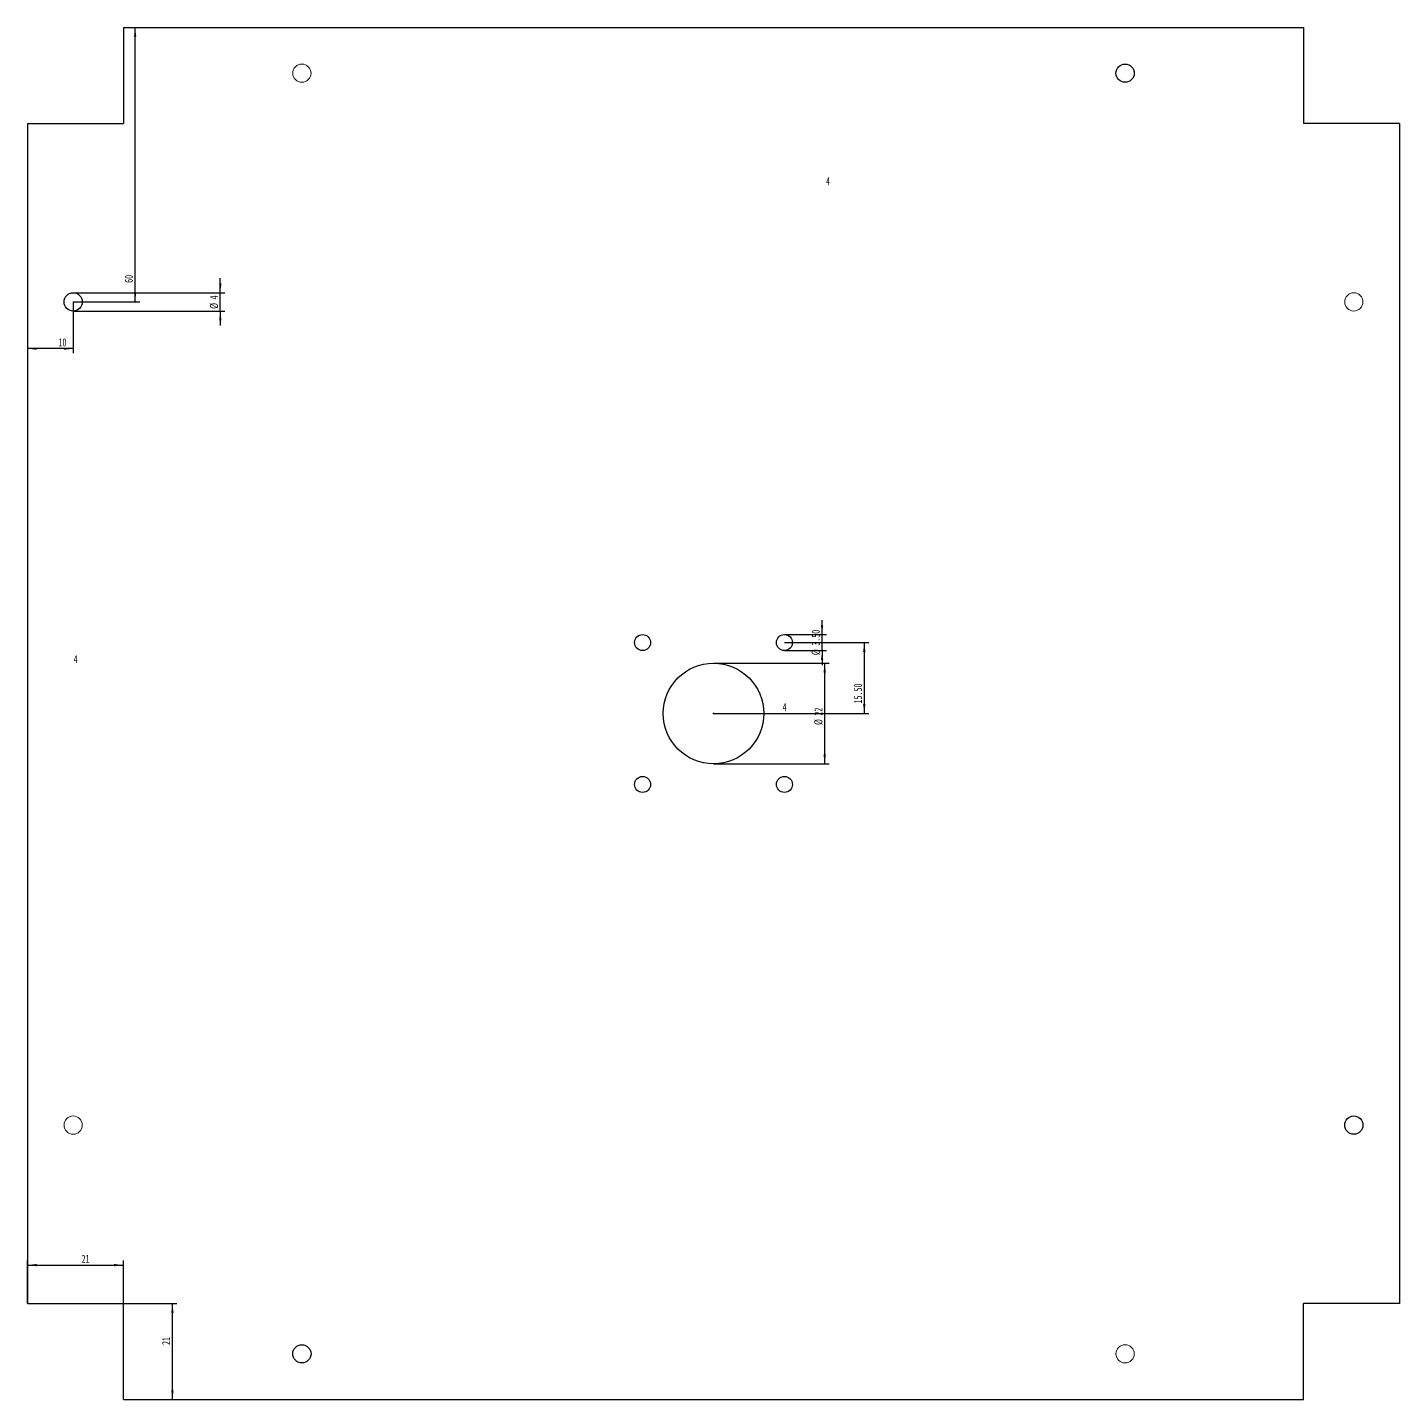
# Model space of a CAD drawing. Header units: millimetres. Extents: x 0 to 2017, y 0 to 938.
# Drawn here: x 1417 to 2017, y 338 to 938 of the extents above; entities that cross this region are included whole.
import ezdxf

# ---------------------------------------------------------------- set-up
doc = ezdxf.new("R2010")
doc.units = ezdxf.units.MM
doc.header["$PDSIZE"] = -1
doc.layers.add('10', color=7, linetype='Continuous')
doc.styles.add('SLDTEXTSTYLE0', font='TXT', dxfattribs={"width": 0.7})
doc.dimstyles.new('SLDDIMSTYLE0', dxfattribs={"dimtxt": 3.5, "dimasz": 4.08, "dimexe": 0, "dimexo": 0.0625, "dimgap": 0.875, "dimtad": 2, "dimlfac": 0.5, "dimrnd": 1e-09, "dimzin": 12, "dimdsep": 46, "dimtxsty": 'SLDTEXTSTYLE0', "dimsah": 1, "dimcen": 0.09, "dimadec": 0, "dimazin": 3, "dimtfac": 1, "dimtofl": 0, "dimtmove": 0, "dimatfit": 3, "dimfxl": 1, "dimfrac": 2, "dimtolj": 1, "dimtzin": 12, "dimarcsym": 0})
doc.dimstyles.new('SLDDIMSTYLE1', dxfattribs={"dimtxt": 3.5, "dimasz": 4.08, "dimexe": 0, "dimexo": 0.0625, "dimgap": 0.875, "dimtad": 2, "dimlfac": 0.5, "dimrnd": 1e-09, "dimzin": 4, "dimdsep": 46, "dimtxsty": 'SLDTEXTSTYLE0', "dimsah": 1, "dimcen": 0.09, "dimadec": 0, "dimazin": 1, "dimtfac": 1, "dimtmove": 0, "dimatfit": 0, "dimfxl": 1, "dimfrac": 2, "dimtolj": 1, "dimtzin": 12, "dimarcsym": 0})
doc.dimstyles.new('SLDDIMSTYLE2', dxfattribs={"dimtxt": 3.5, "dimasz": 4.08, "dimexe": 0, "dimexo": 0.0625, "dimgap": 0.875, "dimtad": 2, "dimlfac": 0.5, "dimrnd": 1e-09, "dimzin": 12, "dimdsep": 46, "dimtxsty": 'SLDTEXTSTYLE0', "dimblk1": 'NONE', "dimblk2": 'NONE', "dimsah": 1, "dimcen": 0.09, "dimadec": 0, "dimazin": 3, "dimtfac": 1, "dimtmove": 0, "dimatfit": 0, "dimldrblk": 'NONE', "dimfxl": 1, "dimfrac": 2, "dimtolj": 1, "dimtzin": 12, "dimarcsym": 0})
doc.dimstyles.new('SLDDIMSTYLE3', dxfattribs={"dimtxt": 3.5, "dimasz": 4.08, "dimexe": 0, "dimexo": 0.0625, "dimgap": 0.875, "dimtad": 2, "dimlfac": 0.5, "dimrnd": 1e-09, "dimzin": 12, "dimdsep": 46, "dimtxsty": 'SLDTEXTSTYLE0', "dimsah": 1, "dimcen": 0.09, "dimadec": 0, "dimazin": 3, "dimtfac": 1, "dimtmove": 0, "dimatfit": 0, "dimfxl": 1, "dimfrac": 2, "dimtolj": 1, "dimtzin": 12, "dimarcsym": 0})
doc.dimstyles.new('SLDDIMSTYLE4', dxfattribs={"dimtxt": 3.5, "dimasz": 4.08, "dimexe": 0, "dimexo": 0.0625, "dimgap": 0.875, "dimtad": 2, "dimlfac": 0.5, "dimrnd": 1e-09, "dimzin": 4, "dimdsep": 46, "dimtxsty": 'SLDTEXTSTYLE0', "dimsah": 1, "dimcen": 0.09, "dimadec": 0, "dimazin": 1, "dimtfac": 1, "dimtofl": 0, "dimtmove": 0, "dimatfit": 3, "dimfxl": 1, "dimfrac": 2, "dimtolj": 1, "dimtzin": 12, "dimarcsym": 0})

# ---------------------------------------------------------------- blocks, each defined once
blk = doc.blocks.new('_D')
at = {"layer": '10'}
for p, q in [((1717.4, 659.51), (1768.02, 659.51)), ((1766.02, 615.51), (1766.02, 659.51)), ((1717.4, 615.51), (1768.02, 615.51))]:
    blk.add_line(p, q, dxfattribs=at)
for points in [[(1766.02, 659.51), (1765.51, 655.43), (1766.53, 655.43)], [(1766.02, 615.51), (1766.53, 619.59), (1765.51, 619.59)]]:
    blk.add_solid(points, dxfattribs=at)
at = {"layer": '10', "char_height": 3.5, "attachment_point": 1, "rotation": 90, "style": 'SLDTEXTSTYLE0'}
for s, insert in [('22', (1761.51, 636.59)), ('%%c', (1761.49, 632.47))]:
    blk.add_mtext(s, dxfattribs=dict(at, insert=insert))
blk = doc.blocks.new('_D_1')
at = {"layer": '10'}
for p, q in [((1764.87, 672.01), (1764.87, 678.36)), ((1748.4, 672.01), (1766.87, 672.01)), ((1764.87, 665.01), (1764.87, 672.01)), ((1748.4, 665.01), (1766.87, 665.01)), ((1764.87, 665.01), (1764.87, 658.66))]:
    blk.add_line(p, q, dxfattribs=at)
for points in [[(1764.87, 672.01), (1765.38, 676.09), (1764.37, 676.09)], [(1764.87, 665.01), (1764.37, 660.93), (1765.38, 660.93)]]:
    blk.add_solid(points, dxfattribs=at)
at = {"layer": '10', "char_height": 3.5, "attachment_point": 1, "rotation": 90, "style": 'SLDTEXTSTYLE0'}
for s, insert in [('3.50', (1760.36, 667.14)), ('%%c', (1760.35, 663.02))]:
    blk.add_mtext(s, dxfattribs=dict(at, insert=insert))
blk = doc.blocks.new('_D_2')
at = {"color": 7, "linetype": 'Continuous', "lineweight": 0, "insert": (1747.63, 642.02), "char_height": 3.5, "attachment_point": 1, "style": 'SLDTEXTSTYLE0'}
blk.add_mtext('4', dxfattribs=at)
blk = doc.blocks.new('_NONE')
blk = doc.blocks.new('_D_3')
at = {"layer": '10'}
for p, q in [((1464.49, 817.51), (1464.49, 937.51)), ((1437.4, 817.51), (1466.49, 817.51))]:
    blk.add_line(p, q, dxfattribs=at)
for points in [[(1464.49, 937.51), (1463.98, 933.43), (1465, 933.43)], [(1464.49, 817.51), (1465, 821.59), (1463.98, 821.59)]]:
    blk.add_solid(points, dxfattribs=at)
at = {"layer": '10', "insert": (1459.98, 825.82), "char_height": 3.5, "attachment_point": 1, "rotation": 90, "style": 'SLDTEXTSTYLE0'}
blk.add_mtext('60', dxfattribs=at)
blk = doc.blocks.new('_D_4')
at = {"layer": '10'}
for p, q in [((1437.4, 817.51), (1437.4, 795.05)), ((1437.4, 797.05), (1417.4, 797.05))]:
    blk.add_line(p, q, dxfattribs=at)
for points in [[(1417.4, 797.05), (1421.48, 796.54), (1421.48, 797.56)], [(1437.4, 797.05), (1433.32, 797.56), (1433.32, 796.54)]]:
    blk.add_solid(points, dxfattribs=at)
at = {"layer": '10', "insert": (1430.94, 801.56), "char_height": 3.5, "attachment_point": 1, "style": 'SLDTEXTSTYLE0'}
blk.add_mtext('10', dxfattribs=at)
blk = doc.blocks.new('_D_5')
at = {"layer": '10'}
for p, q in [((1501.72, 821.51), (1501.72, 827.86)), ((1437.4, 821.51), (1503.72, 821.51)), ((1501.72, 813.51), (1501.72, 821.51)), ((1437.4, 813.51), (1503.72, 813.51)), ((1501.72, 813.51), (1501.72, 807.16))]:
    blk.add_line(p, q, dxfattribs=at)
for points in [[(1501.72, 821.51), (1502.23, 825.59), (1501.22, 825.59)], [(1501.72, 813.51), (1501.22, 809.43), (1502.23, 809.43)]]:
    blk.add_solid(points, dxfattribs=at)
at = {"layer": '10', "char_height": 3.5, "attachment_point": 1, "rotation": 90, "style": 'SLDTEXTSTYLE0'}
for s, insert in [('%%c', (1497.2, 814.44)), ('4', (1497.21, 818.55))]:
    blk.add_mtext(s, dxfattribs=dict(at, insert=insert))
blk = doc.blocks.new('_D_6')
at = {"color": 7, "linetype": 'Continuous', "lineweight": 0, "insert": (1766.63, 872.02), "char_height": 3.5, "attachment_point": 1, "style": 'SLDTEXTSTYLE0'}
blk.add_mtext('4', dxfattribs=at)
blk = doc.blocks.new('_D_7')
at = {"layer": '10'}
for p, q in [((1748.4, 668.51), (1785.33, 668.51)), ((1783.33, 668.51), (1783.33, 637.51)), ((1717.4, 637.51), (1785.33, 637.51))]:
    blk.add_line(p, q, dxfattribs=at)
for points in [[(1783.33, 668.51), (1782.82, 664.43), (1783.84, 664.43)], [(1783.33, 637.51), (1783.84, 641.59), (1782.82, 641.59)]]:
    blk.add_solid(points, dxfattribs=at)
at = {"layer": '10', "insert": (1778.82, 641.89), "char_height": 3.5, "attachment_point": 1, "rotation": 90, "style": 'SLDTEXTSTYLE0'}
blk.add_mtext('15.50', dxfattribs=at)
blk = doc.blocks.new('_D_8')
at = {"layer": '10'}
for p, q in [((1459.4, 379.51), (1482.79, 379.51)), ((1480.79, 337.51), (1480.79, 379.51)), ((1459.4, 337.51), (1482.79, 337.51))]:
    blk.add_line(p, q, dxfattribs=at)
for points in [[(1480.79, 379.51), (1480.28, 375.43), (1481.3, 375.43)], [(1480.79, 337.51), (1481.3, 341.59), (1480.28, 341.59)]]:
    blk.add_solid(points, dxfattribs=at)
at = {"layer": '10', "insert": (1476.28, 361.36), "char_height": 3.5, "attachment_point": 1, "rotation": 90, "style": 'SLDTEXTSTYLE0'}
blk.add_mtext('21', dxfattribs=at)
blk = doc.blocks.new('_D_9')
at = {"layer": '10'}
for p, q in [((1417.4, 379.51), (1417.4, 398.29)), ((1417.4, 396.29), (1459.4, 396.29)), ((1459.4, 379.51), (1459.4, 398.29))]:
    blk.add_line(p, q, dxfattribs=at)
for points in [[(1417.4, 396.29), (1421.48, 395.78), (1421.48, 396.8)], [(1459.4, 396.29), (1455.32, 396.8), (1455.32, 395.78)]]:
    blk.add_solid(points, dxfattribs=at)
at = {"layer": '10', "insert": (1441.06, 400.8), "char_height": 3.5, "attachment_point": 1, "style": 'SLDTEXTSTYLE0'}
blk.add_mtext('21', dxfattribs=at)
blk = doc.blocks.new('_D_10')
at = {"color": 7, "linetype": 'Continuous', "lineweight": 0, "insert": (1437.63, 663.02), "char_height": 3.5, "attachment_point": 1, "style": 'SLDTEXTSTYLE0'}
blk.add_mtext('4', dxfattribs=at)

msp = doc.modelspace()

# ---------------------------------------------------------------- linework, layer by layer
at = {"layer": '10'}
for p, q in [((1459.398, 937.508), (1459.398, 895.508)), ((1459.398, 937.508), (1975.398, 937.508)), ((1975.398, 937.508), (1975.398, 895.508)), ((1417.398, 895.508), (1417.398, 379.508)), ((1417.398, 895.508), (1459.398, 895.508)), ((2017.398, 895.508), (1975.398, 895.508)), ((2017.398, 895.508), (2017.398, 379.508)), ((1417.398, 379.508), (1459.398, 379.508)), ((1459.398, 337.508), (1459.398, 379.508)), ((1975.398, 337.508), (1975.398, 379.508)), ((2017.398, 379.508), (1975.398, 379.508)), ((1459.398, 337.508), (1975.398, 337.508))]:
    msp.add_line(p, q, dxfattribs=at)
at = {"layer": '10', "color": 7, "linetype": 'Continuous', "lineweight": 0}
for centre in [(1537.398, 917.508), (1997.398, 817.508), (1437.398, 457.508), (1897.398, 357.508)]:
    msp.add_circle(centre, 4, dxfattribs=at)
at = {"layer": '10'}
for centre, radius in [((1897.398, 917.508), 4), ((1437.398, 817.508), 4), ((1686.398, 668.508), 3.5), ((1748.398, 668.508), 3.5), ((1717.398, 637.508), 22), ((1686.398, 606.508), 3.5), ((1748.398, 606.508), 3.5), ((1997.398, 457.508), 4), ((1537.398, 357.508), 4)]:
    msp.add_circle(centre, radius, dxfattribs=at)
msp.add_point((1717.398, 637.508), dxfattribs=at)
msp.add_point((1717.398, 637.508), dxfattribs=at)
msp.add_point((1717.398, 637.508), dxfattribs=at)

# ---------------------------------------------------------------- dimensions: what is measured, and where the dimension line sits
at = {"color": 7, "linetype": 'Continuous', "lineweight": 0}
for base, p1, p2, picture, middle in [((1438.398, 937.508), (1417.398, 379.508), (1459.398, 937.508), '_D_10', (1438.398, 658.508)), ((1767.398, 817.508), (1537.398, 917.508), (1997.398, 817.508), '_D_6', (1767.398, 867.508)), ((1748.398, 606.508), (1748.398, 668.508), (1748.398, 606.508), '_D_2', (1748.398, 637.508))]:
    dim = msp.add_linear_dim(base=base, p1=p1, p2=p2, angle=90, dimstyle='SLDDIMSTYLE2', dxfattribs=at)
    dim.commit()
    dim.dimension.update_dxf_attribs({"geometry": picture, "text_midpoint": middle, "dimtype": 160})
at = {"layer": '10'}
for base, p1, p2, dimstyle, picture, middle in [((1464.49, 937.508), (1437.398, 817.508), (1459.398, 937.508), 'SLDDIMSTYLE0', '_D_3', (1464.49, 827.349)), ((1783.331, 637.508), (1748.398, 668.508), (1717.398, 637.508), 'SLDDIMSTYLE4', '_D_7', (1783.331, 645.729)), ((1480.793, 379.508), (1459.398, 337.508), (1459.398, 379.508), 'SLDDIMSTYLE0', '_D_8', (1480.793, 362.891))]:
    dim = msp.add_linear_dim(base=base, p1=p1, p2=p2, angle=90, dimstyle=dimstyle, dxfattribs=at)
    dim.commit()
    dim.dimension.update_dxf_attribs({"geometry": picture, "text_midpoint": middle, "dimtype": 160})
for base, p1, p2, picture, middle in [((1417.398, 797.052), (1437.398, 817.508), (1417.398, 895.508), '_D_4', (1432.474, 797.052)), ((1459.398, 396.287), (1417.398, 379.508), (1459.398, 379.508), '_D_9', (1442.594, 396.287))]:
    dim = msp.add_linear_dim(base=base, p1=p1, p2=p2, dimstyle='SLDDIMSTYLE0', dxfattribs=at)
    dim.commit()
    dim.dimension.update_dxf_attribs({"geometry": picture, "text_midpoint": middle, "dimtype": 160})
for base, p1, p2, dimstyle, picture, middle in [((1499.039, 821.508), (1437.398, 813.508), (1437.398, 821.508), 'SLDDIMSTYLE3', '_D_5', (1499.039, 817.264)), ((1762.188, 672.008), (1748.398, 665.008), (1748.398, 672.008), 'SLDDIMSTYLE1', '_D_1', (1762.188, 668.15)), ((1763.335, 659.508), (1717.398, 615.508), (1717.398, 659.508), 'SLDDIMSTYLE0', '_D', (1763.335, 636.067))]:
    dim = msp.add_linear_dim(base=base, p1=p1, p2=p2, angle=90, text='%%c<>', dimstyle=dimstyle, dxfattribs=at)
    dim.commit()
    dim.dimension.update_dxf_attribs({"geometry": picture, "text_midpoint": middle, "dimtype": 160})

doc.saveas('drawing.dxf')
